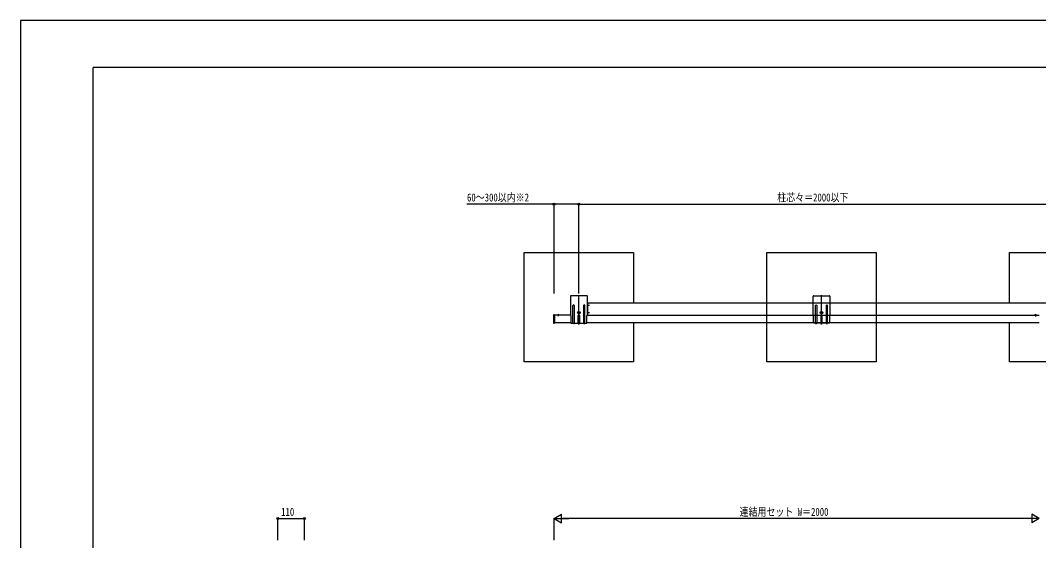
# Model space of a CAD drawing. Units: millimetres, scale not verified. Extents: x -4205 to 4205, y -2970 to 2970.
# Drawn here: x -4205 to -7, y 824 to 2970 of the extents above; entities that cross this region are included whole.
import ezdxf
from ezdxf.enums import TextEntityAlignment as Align

# ---------------------------------------------------------------- set-up
doc = ezdxf.new("R2010")
doc.units = ezdxf.units.MM
doc.header["$LTSCALE"] = 10
for name, color, linetype in [('0-2_YKK_A1', 4, 'Continuous'), ('0-3_YKK_D', 6, 'Continuous'), ('0-4_YKK_ZWAK', 7, 'Continuous')]:
    doc.layers.add(name, color=color, linetype=linetype)
doc.styles.add('ＭＳ ゴシック', font='')
doc.styles.get('ＭＳ ゴシック').set_extended_font_data('MS Gothic')

msp = doc.modelspace()

# ---------------------------------------------------------------- linework, layer by layer
at = {"layer": '0-2_YKK_A1'}
for p, q in [((-1937.48, 1832.65), (-1937.48, 1753.15)), ((-1868.98, 1834.15), (-1935.98, 1834.15)), ((-1902.48, 1715.95), (-1902.48, 1836.8)), ((-1867.48, 1753.15), (-1867.48, 1832.65)), ((-937.48, 1753.15), (-937.48, 1832.65)), ((-935.98, 1834.15), (-868.98, 1834.15)), ((-902.48, 1715.95), (-902.48, 1836.8)), ((-867.48, 1832.65), (-867.48, 1753.15)), ((-1926.98, 1720.65), (-1926.98, 1793.65)), ((-1921.98, 1793.65), (-1921.98, 1720.65)), ((-1895.18, 1764.15), (-1909.78, 1764.15)), ((-1903.92, 1764.63), (-1904.88, 1764.63)), ((-1902.48, 1759.9), (-1902.48, 1768.4)), ((-1882.98, 1793.65), (-1882.98, 1720.65)), ((-1877.98, 1720.65), (-1877.98, 1793.65)), ((-1859.48, 1763.84), (-1868.98, 1763.84)), ((-1859.48, 1793.84), (-1868.26, 1793.84)), ((-1867.48, 1787.94), (-1867.48, 1799.74)), ((-1866.97, 1787.94), (-1867.48, 1787.94)), ((-1867.48, 1757.94), (-1867.48, 1769.74)), ((62.52, 1804.15), (-1866.48, 1804.15)), ((-1866.48, 1788.46), (-1866.48, 1769.22)), ((-926.98, 1720.65), (-926.98, 1793.65)), ((-921.98, 1793.65), (-921.98, 1720.65)), ((-901.04, 1764.63), (-900.08, 1764.63)), ((-882.98, 1793.65), (-882.98, 1720.65)), ((-877.98, 1720.65), (-877.98, 1793.65)), ((-2006.98, 1753.29), (-2006.98, 1751.08)), ((-2006.98, 1751.08), (-2006.98, 1750.81)), ((-2006.98, 1750.81), (-2006.98, 1725.17)), ((-2006.98, 1725.17), (-2006.98, 1724.9)), ((-2006.98, 1724.9), (-2006.98, 1722.69)), ((-2002.78, 1754.49), (-2006.04, 1754.29)), ((-2002.78, 1721.49), (-2006.04, 1721.69)), ((-2004.98, 1718.86), (-2004.98, 1757.8)), ((-2002.48, 1754.19), (-2002.48, 1721.79)), ((-2002.48, 1722.15), (-2002.48, 1754.15)), ((-1937.48, 1754.15), (-2002.48, 1754.15)), ((-1935.48, 1722.15), (-2002.48, 1722.15)), ((-1983.88, 1754.15), (-1991.08, 1754.15)), ((-1989.53, 1756.11), (-1988.63, 1754.3)), ((-1987.48, 1753.69), (-1988.63, 1754.3)), ((-1987.48, 1757.65), (-1987.48, 1749.36)), ((-1987.48, 1753.69), (-1986.34, 1754.3)), ((-1985.43, 1756.11), (-1986.34, 1754.3)), ((-1935.48, 1753.15), (-1937.48, 1753.15)), ((-1935.48, 1753.15), (-1935.48, 1720.65)), ((-1904.98, 1720.65), (-1904.98, 1752.85)), ((-1899.98, 1752.85), (-1899.98, 1720.65)), ((-1869.48, 1720.65), (-1869.48, 1753.15)), ((-1867.48, 1753.15), (-1869.48, 1753.15)), ((-5.48, 1722.15), (-1869.48, 1722.15)), ((-1866.97, 1757.94), (-1867.48, 1757.94)), ((-1867.48, 1754.15), (-5.48, 1754.15)), ((-937.48, 1753.15), (-935.48, 1753.15)), ((-935.48, 1720.65), (-935.48, 1753.15)), ((-904.98, 1752.85), (-904.98, 1720.65)), ((-899.98, 1720.65), (-899.98, 1752.85)), ((-869.48, 1753.15), (-869.48, 1720.65)), ((-869.48, 1753.15), (-867.48, 1753.15)), ((-16.88, 1754.15), (-24.08, 1754.15)), ((-22.53, 1756.11), (-21.63, 1754.3)), ((-20.48, 1753.69), (-21.63, 1754.3)), ((-20.48, 1757.65), (-20.48, 1748.49)), ((-20.48, 1753.69), (-19.34, 1754.3)), ((-18.43, 1756.11), (-19.34, 1754.3)), ((-1935.48, 1720.65), (-1926.98, 1720.65)), ((-1922.98, 1719.65), (-1925.98, 1719.65)), ((-1921.98, 1720.65), (-1904.98, 1720.65)), ((-1900.98, 1719.65), (-1903.98, 1719.65)), ((-1899.98, 1720.65), (-1882.98, 1720.65)), ((-1881.98, 1719.65), (-1878.98, 1719.65)), ((-1877.98, 1720.65), (-1869.48, 1720.65)), ((-926.98, 1720.65), (-935.48, 1720.65)), ((-922.98, 1719.65), (-925.98, 1719.65)), ((-904.98, 1720.65), (-921.98, 1720.65)), ((-903.98, 1719.65), (-900.98, 1719.65)), ((-882.98, 1720.65), (-899.98, 1720.65)), ((-881.98, 1719.65), (-878.98, 1719.65)), ((-869.48, 1720.65), (-877.98, 1720.65))]:
    msp.add_line(p, q, dxfattribs=at)
for points in [[(-1677.98, 1722.15), (-1677.98, 1562.15), (-2127.98, 1562.15), (-2127.98, 2012.15), (-1677.98, 2012.15), (-1677.98, 1804.15)], [(-127.98, 1804.15), (-127.98, 2012.15), (322.02, 2012.15), (322.02, 1804.15)], [(-1904.88, 1764.63), (-1904.88, 1763.67), (-1903.92, 1763.67)], [(-1902, 1765.59), (-1902, 1766.55), (-1902.96, 1766.55), (-1902.96, 1765.59)], [(-1901.04, 1763.67), (-1900.08, 1763.67), (-1900.08, 1764.63), (-1901.04, 1764.63)], [(-1864.87, 1796.34), (-1867.65, 1794.99), (-1868.26, 1793.84)], [(-1864.87, 1791.34), (-1867.65, 1792.7), (-1868.26, 1793.84)], [(-1864.87, 1766.34), (-1867.65, 1764.99), (-1868.26, 1763.84)], [(-1864.87, 1761.34), (-1867.65, 1762.7), (-1868.26, 1763.84)], [(-1867.48, 1804.65), (-1866.48, 1804.65), (-1866.48, 1799.22)], [(-1866.97, 1787.94), (-1866.97, 1799.74), (-1867.48, 1799.74)], [(-1866.97, 1757.94), (-1866.97, 1769.74), (-1867.48, 1769.74)], [(-903.92, 1763.67), (-904.88, 1763.67), (-904.88, 1764.63), (-903.92, 1764.63)], [(-902.96, 1765.59), (-902.96, 1766.55), (-902, 1766.55), (-902, 1765.59)], [(-900.08, 1764.63), (-900.08, 1763.67), (-901.04, 1763.67)], [(-1902.96, 1762.71), (-1902.96, 1761.75), (-1902, 1761.75), (-1902, 1762.71)], [(-1866.48, 1758.46), (-1866.48, 1753.65), (-1867.48, 1753.65)], [(-1866.48, 1758.46), (-1866.48, 1753.65), (-1867.48, 1753.65)], [(-902, 1762.71), (-902, 1761.75), (-902.96, 1761.75), (-902.96, 1762.71)], [(322.02, 1722.15), (322.02, 1562.15), (-127.98, 1562.15), (-127.98, 1722.15)]]:
    msp.add_lwpolyline(points, dxfattribs=at)
msp.add_lwpolyline([(-677.48, 1562.15), (-1127.48, 1562.15), (-1127.48, 2012.15), (-677.48, 2012.15)], close=True, dxfattribs=at)
for centre in [(-1902.48, 1764.15), (-902.48, 1764.15)]:
    msp.add_circle(centre, 5.3, dxfattribs=at)
for centre, radius, start, end in [((-1935.98, 1832.65), 1.5, 90, 180), ((-1868.98, 1832.65), 1.5, 0, 90), ((-935.98, 1832.65), 1.5, 90, 180), ((-868.98, 1832.65), 1.5, 0, 90), ((-1924.48, 1793.65), 2.5, 0, 180), ((-1903.92, 1765.59), 0.96, 270, 0), ((-1903.92, 1762.71), 0.96, 0, 90), ((-1901.04, 1765.59), 0.96, 180, 270), ((-1901.04, 1762.71), 0.96, 90, 180), ((-1880.48, 1793.65), 2.5, 0, 180), ((-1872.71, 1793.84), 8.23, 314.2189, 45.7811), ((-1872.71, 1763.84), 8.23, 314.2189, 45.7811), ((-924.48, 1793.65), 2.5, 0, 180), ((-903.92, 1765.59), 0.96, 270, 0), ((-903.92, 1762.71), 0.96, 0, 90), ((-901.04, 1765.59), 0.96, 180, 270), ((-901.04, 1762.71), 0.96, 90, 180), ((-880.48, 1793.65), 2.5, 0, 180), ((-2005.98, 1753.29), 1, 93.5, 180), ((-2005.98, 1722.69), 1, 180, 266.5), ((-2002.78, 1754.19), 0.3, 0, 90), ((-2002.78, 1721.79), 0.3, 270, 0), ((-1991.08, 1754.3), 0.154, 152.71904, 270), ((-1987.48, 1752.45), 4.2, 27.28096, 152.71904), ((-1983.88, 1754.3), 0.154, 270, 27.28096), ((-1902.48, 1752.85), 2.5, 0, 180), ((-902.48, 1752.85), 2.5, 0, 180), ((-24.08, 1754.3), 0.154, 152.71904, 270), ((-20.48, 1752.45), 4.2, 27.28096, 152.71904), ((-16.88, 1754.3), 0.154, 270, 27.28096), ((-1925.98, 1720.65), 1, 180, 270), ((-1922.98, 1720.65), 1, 270, 0), ((-1903.98, 1720.65), 1, 180, 270), ((-1900.98, 1720.65), 1, 270, 0), ((-1881.98, 1720.65), 1, 180, 270), ((-1878.98, 1720.65), 1, 270, 0), ((-925.98, 1720.65), 1, 180, 270), ((-922.98, 1720.65), 1, 270, 0), ((-903.98, 1720.65), 1, 180, 270), ((-900.98, 1720.65), 1, 270, 0), ((-881.98, 1720.65), 1, 180, 270), ((-878.98, 1720.65), 1, 270, 0)]:
    msp.add_arc(centre, radius, start, end, dxfattribs=at)
at = {"layer": '0-3_YKK_D'}
for p, q in [((-2004.98, 1844.15), (-2004.98, 2213.15)), ((-1902.48, 1844.15), (-1902.48, 2213.15)), ((-1902.48, 1844.15), (-1902.48, 2213.15)), ((-1902.48, 2212.15), (97.52, 2212.15)), ((-2004.98, 915.65), (-1974.67, 933.15)), ((-1974.67, 898.15), (-1974.67, 933.15)), ((-4.98, 915.65), (-35.29, 933.15)), ((-35.29, 933.15), (-35.29, 898.15)), ((-3144, 825.65), (-3144, 916.65)), ((-3144, 915.65), (-3034, 915.65)), ((-3034, 825.65), (-3034, 916.65)), ((-2004.98, 825.65), (-2004.98, 916.65)), ((-2004.98, 915.65), (-1974.67, 898.15)), ((-2004.98, 915.65), (-1944.36, 915.65)), ((-39.98, 915.65), (-1969.98, 915.65)), ((-4.98, 915.65), (-65.6, 915.65)), ((-4.98, 915.65), (-35.29, 898.15))]:
    msp.add_line(p, q, dxfattribs=at)
msp.add_lwpolyline([(-1902.48, 2212.15), (-2004.98, 2212.15), (-2364.78, 2212.15)], dxfattribs=at)
for centre in [(-2004.98, 2212.15), (-1902.48, 2212.15), (-1902.48, 2212.15), (-3144, 915.65), (-3034, 915.65)]:
    msp.add_circle(centre, 4.25, dxfattribs=at)
at = {"layer": '0-4_YKK_ZWAK'}
for p in [(3895.02, 2775), (-3904.98, -2525)]:
    msp.add_line(p, (-3904.98, 2775), dxfattribs=at)
msp.add_lwpolyline([(-4205, -2970), (4205, -2970), (4205, 2970), (-4205, 2970)], close=True, dxfattribs=at)

# ---------------------------------------------------------------- texts
at = {"layer": '0-3_YKK_D', "style": 'ＭＳ ゴシック', "width": 0.8}
for s, p in [('60～300以内※2', (-2363.78, 2213.15)), ('柱芯々＝2000以下', (-1084.88, 2213.15)), ('110', (-3129.8, 916.65)), ('連結用セット W＝2000', (-1240.18, 916.65))]:
    msp.add_text(s, height=32.99, dxfattribs=at).set_placement(p, align=Align.BOTTOM_LEFT)

doc.saveas('drawing.dxf')
